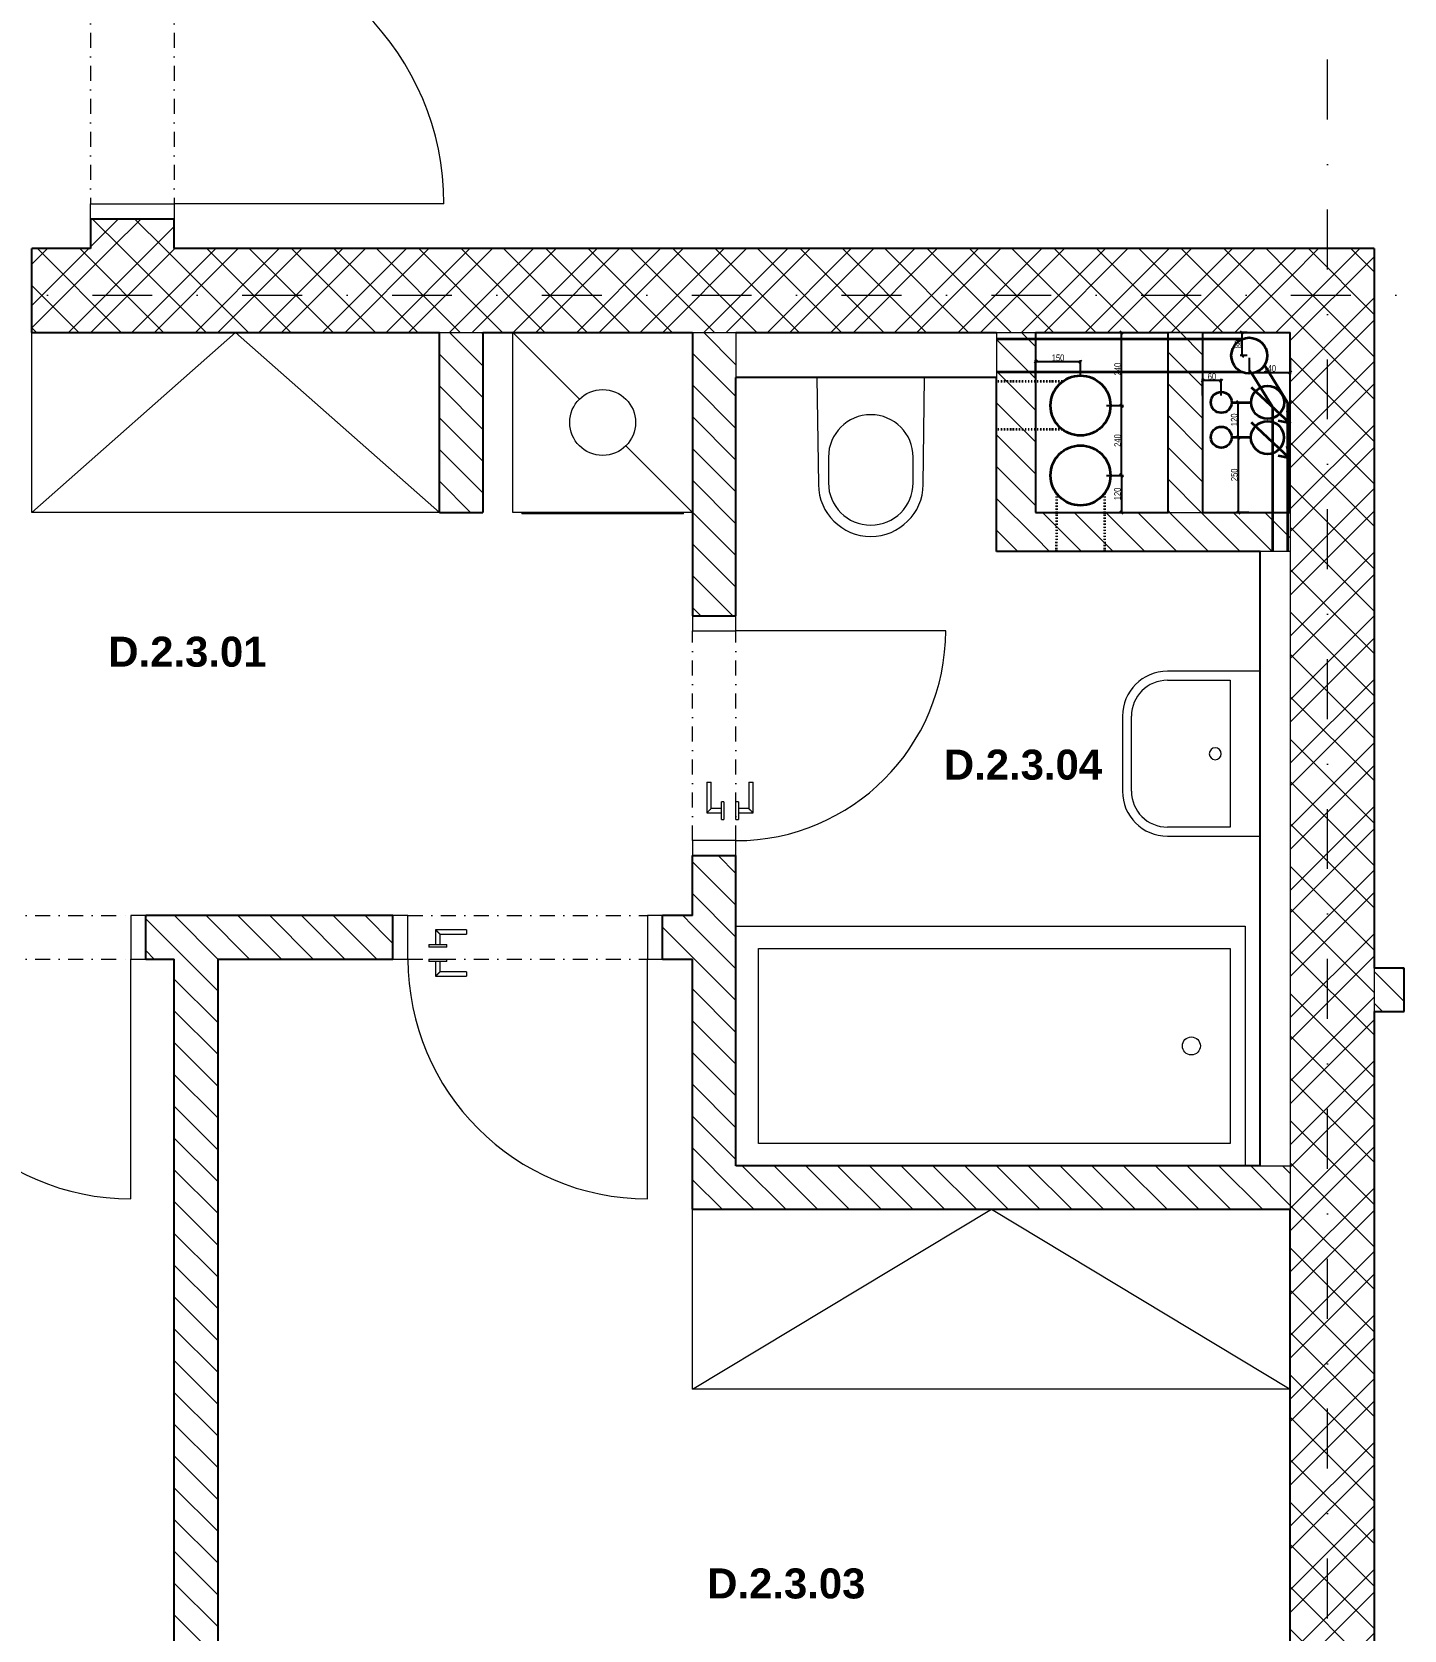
# Model space of a CAD drawing. Header units: millimetres. Extents: x -8379 to 45022, y 54514 to 72403.
# Drawn here: x 12023 to 16603, y 59576 to 64908 of the extents above; entities that cross this region are included whole.
import ezdxf

# ---------------------------------------------------------------- set-up
doc = ezdxf.new("R2010")
doc.units = ezdxf.units.MM
for name, pattern in [('HA_DashDot_10mm-S3mm', [500, 200, -150, 0, -150]), ('UDL_2NP_D$0$HA_DashDot_10mm-S3mm', [500, 200, -150, 0, -150]), ('UDL_2NP_D$0$HA_DashDot_2_2mm-S0_6mm', [110, 50, -30, 0, -30])]:
    doc.linetypes.add(name, pattern=pattern)
for name, color, linetype, lineweight in [('_kanalizace', 34, 'Continuous', 35), ('_vodovod', 5, 'Continuous', 35), ('_VZT', 3, 'Continuous', 35), ('ABMV_det-koty 10', 140, 'Continuous', 5), ('UDL_2NP_D$0$A-AREA-____-IDEN', 252, 'Continuous', 9), ('UDL_2NP_D$0$A-DOOR-____-MCUT', 252, 'UDL_2NP_D$0$HA_DashDot_2_2mm-S0_6mm', 9), ('UDL_2NP_D$0$A-DOOR-____-OTLN', 252, 'Continuous', 9), ('UDL_2NP_D$0$A-DOOR-FRAM-MCUT', 252, 'Continuous', 9), ('UDL_2NP_D$0$A-GENM-____-OTLN', 252, 'Continuous', 9), ('UDL_2NP_D$0$A-WALL-____-MCUT', 252, 'Continuous', 9), ('UDL_2NP_D$0$A-WALL-____-PATT', 252, 'Continuous', 25), ('UDL_2NP_D$0$E-ELEC-FIXT-OTLN', 252, 'Continuous', 9), ('UDL_2NP_D$0$I-FURN-____-OTLN', 252, 'Continuous', 9), ('UDL_2NP_D$0$I-WALL-____-MCUT', 252, 'Continuous', 25), ('UDL_2NP_D$0$P-SANR-FIXT-OTLN', 252, 'Continuous', 9), ('UDL_2NP_D$0$S-GRID-____-OTLN', 252, 'Continuous', 5)]:
    doc.layers.add(name, color=color, linetype=linetype, lineweight=lineweight)
doc.styles.add('ar-na-light10', font='ARIALN.TTF', dxfattribs={"height": 22})
doc.styles.add('UDL_2NP_D$0$Arial_B', font='arialbd.ttf', dxfattribs={"height": 100})
doc.dimstyles.new('Copy of _MP_10', dxfattribs={"dimscale": 50, "dimtxt": 22, "dimasz": 0.2, "dimexe": 0.12, "dimexo": 0.15, "dimgap": 0.04165, "dimtad": 1, "dimdec": 0, "dimrnd": 0.5, "dimzin": 3, "dimdsep": 46, "dimtxsty": 'ar-na-light10', "dimblk": 'OBLIQUE', "dimcen": 0.12, "dimadec": 0, "dimazin": 2, "dimtfac": 0.75, "dimtdec": 0, "dimtix": 1, "dimtmove": 2, "dimatfit": 2, "dimldrblk": 'OBLIQUE', "dimfxl": 1, "dimfxlon": 1, "dimtolj": 1, "dimtzin": 0, "dimarcsym": 0})
pattern_1 = [(45, (0, 0), (-106.06602, 106.06602), []), (45, (75, 0), (-106.06602, 106.06602), []), (315, (0, 0), (70.71068, 70.71068), [])]
pattern_2 = [(135, (0, 0), (-53.03301, -53.03301), [])]

# ---------------------------------------------------------------- blocks, each defined once
blk = doc.blocks.new('UDL_2NP_D$0$HA_DR_Double_Swing_Solid - In_1200x2100_800-1517207-UDL_2NP-D')
at = {"layer": 'UDL_2NP_D$0$A-DOOR-____-MCUT'}
for p, q in [((-600, 72.5), (600, 72.5)), ((-600, -72.5), (600, -72.5))]:
    blk.add_line(p, q, dxfattribs=at)
at = {"layer": 'UDL_2NP_D$0$A-DOOR-____-OTLN'}
for p, q in [((-107.5, 25), (-107.5, -24.5)), ((-5, 25), (-107.5, 25)), ((-92.5, -24.5), (-92.5, 10)), ((-92.5, 10), (-5, 10)), ((-5, 25), (-5, 10)), ((-130, -24.5), (-70, -24.5)), ((-130, -24.5), (-130, -32.5)), ((-70, -32.5), (-130, -32.5)), ((-70, -32.5), (-70, -24.5)), ((-130, -72.5), (-70, -72.5)), ((-130, -72.5), (-130, -80.5)), ((-70, -80.5), (-130, -80.5)), ((-107.5, -80.5), (-107.5, -130)), ((-92.5, -115), (-92.5, -80.5)), ((-70, -80.5), (-70, -72.5)), ((-107.5, -130), (-5, -130)), ((-5, -115), (-92.5, -115)), ((-5, -115), (-5, -130))]:
    blk.add_line(p, q, dxfattribs=at)
at = {"layer": 'UDL_2NP_D$0$A-DOOR-____-OTLN', "lineweight": 5}
for p, q in [((-253.6, -272.5), (-600, -72.5)), ((600, -872.5), (600, -72.5))]:
    blk.add_line(p, q, dxfattribs=at)
for centre, radius, start, end in [((-600, -72.5), 400, 330, 0), ((600, -72.5), 800, 180, 270)]:
    blk.add_arc(centre, radius, start, end, dxfattribs=at)
at = {"layer": 'UDL_2NP_D$0$A-DOOR-____-OTLN'}
for points in [[(-92.5, 10), (-92.5, 10), (-92.6, 10.1), (-93.1, 10.6), (-93.5, 11), (-93.9, 11.4), (-94.4, 11.9), (-94.8, 12.3), (-95.4, 12.9), (-96.1, 13.6), (-96.7, 14.2), (-97.1, 14.6), (-97.6, 15.1), (-98.1, 15.6), (-98.5, 16), (-99, 16.5), (-99.5, 17), (-100, 17.5), (-100.5, 18), (-101, 18.5), (-101.5, 19), (-101.9, 19.4), (-102.4, 19.9), (-102.9, 20.4), (-103.3, 20.8), (-103.8, 21.3), (-104.2, 21.7), (-104.7, 22.2), (-105.2, 22.7), (-105.6, 23.1), (-106.1, 23.6), (-106.5, 24), (-106.9, 24.4), (-107.4, 24.9), (-107.5, 25), (-107.5, 25)], [(-107.5, -130), (-107.5, -130), (-107.4, -129.9), (-106.9, -129.4), (-106.5, -129), (-106.1, -128.6), (-105.6, -128.1), (-105.2, -127.7), (-104.6, -127.1), (-103.9, -126.4), (-103.3, -125.8), (-102.9, -125.4), (-102.4, -124.9), (-101.9, -124.4), (-101.5, -124), (-101, -123.5), (-100.5, -123), (-100, -122.5), (-99.5, -122), (-99, -121.5), (-98.5, -121), (-98.1, -120.6), (-97.6, -120.1), (-97.1, -119.6), (-96.7, -119.2), (-96.2, -118.7), (-95.8, -118.3), (-95.3, -117.8), (-94.8, -117.3), (-94.4, -116.9), (-93.9, -116.4), (-93.5, -116), (-93.1, -115.6), (-92.6, -115.1), (-92.5, -115), (-92.5, -115)]]:
    blk.add_open_spline(points, degree=3, knots=[0, 0, 0, 0, 0.083333, 0.125, 0.166667, 0.208333, 0.229167, 0.25, 0.291667, 0.333333, 0.354167, 0.375, 0.395833, 0.416667, 0.4375, 0.458333, 0.479167, 0.5, 0.520833, 0.541667, 0.5625, 0.583333, 0.604167, 0.625, 0.645833, 0.666667, 0.6875, 0.708333, 0.75, 0.770833, 0.791667, 0.833333, 0.875, 0.916667, 1, 1, 1, 1], dxfattribs=at)
at = {"layer": 'UDL_2NP_D$0$A-DOOR-FRAM-MCUT'}
for p, q in [((-600, 72.5), (-650, 72.5)), ((-650, 72.5), (-650, -72.5)), ((-600, -72.5), (-600, 72.5)), ((650, 72.5), (600, 72.5)), ((600, 72.5), (600, -72.5)), ((650, -72.5), (650, 72.5)), ((-650, -72.5), (-600, -72.5)), ((600, -72.5), (650, -72.5))]:
    blk.add_line(p, q, dxfattribs=at)
blk = doc.blocks.new('UDL_2NP_D$0$HA_DR_Single_Swing_Solid - In_800x2100-1516474-UDL_2NP-D')
at = {"layer": 'UDL_2NP_D$0$A-DOOR-____-MCUT'}
for p, q in [((-400, 72.5), (400, 72.5)), ((-400, -72.5), (400, -72.5))]:
    blk.add_line(p, q, dxfattribs=at)
at = {"layer": 'UDL_2NP_D$0$A-DOOR-____-OTLN'}
for p, q in [((-307.5, 25), (-307.5, -24.5)), ((-205, 25), (-307.5, 25)), ((-292.5, -24.5), (-292.5, 10)), ((-292.5, 10), (-205, 10)), ((-205, 25), (-205, 10)), ((-330, -24.5), (-270, -24.5)), ((-330, -24.5), (-330, -32.5)), ((-270, -32.5), (-330, -32.5)), ((-270, -32.5), (-270, -24.5)), ((-330, -72.5), (-270, -72.5)), ((-330, -72.5), (-330, -80.5)), ((-270, -80.5), (-330, -80.5)), ((-307.5, -80.5), (-307.5, -130)), ((-292.5, -115), (-292.5, -80.5)), ((-270, -80.5), (-270, -72.5)), ((-307.5, -130), (-205, -130)), ((-205, -115), (-292.5, -115)), ((-205, -115), (-205, -130))]:
    blk.add_line(p, q, dxfattribs=at)
at = {"layer": 'UDL_2NP_D$0$A-DOOR-____-OTLN', "lineweight": 5}
blk.add_line((400, -872.5), (400, -72.5), dxfattribs=at)
blk.add_arc((400, -72.5), 800, 180, 270, dxfattribs=at)
at = {"layer": 'UDL_2NP_D$0$A-DOOR-____-OTLN'}
for points in [[(-292.5, 10), (-292.5, 10), (-292.6, 10.1), (-293.1, 10.6), (-293.5, 11), (-293.9, 11.4), (-294.4, 11.9), (-294.8, 12.3), (-295.4, 12.9), (-296.1, 13.6), (-296.7, 14.2), (-297.1, 14.6), (-297.6, 15.1), (-298.1, 15.6), (-298.5, 16), (-299, 16.5), (-299.5, 17), (-300, 17.5), (-300.5, 18), (-301, 18.5), (-301.5, 19), (-301.9, 19.4), (-302.4, 19.9), (-302.9, 20.4), (-303.3, 20.8), (-303.8, 21.3), (-304.2, 21.7), (-304.7, 22.2), (-305.2, 22.7), (-305.6, 23.1), (-306.1, 23.6), (-306.5, 24), (-306.9, 24.4), (-307.4, 24.9), (-307.5, 25), (-307.5, 25)], [(-307.5, -130), (-307.5, -130), (-307.4, -129.9), (-306.9, -129.4), (-306.5, -129), (-306.1, -128.6), (-305.6, -128.1), (-305.2, -127.7), (-304.6, -127.1), (-303.9, -126.4), (-303.3, -125.8), (-302.9, -125.4), (-302.4, -124.9), (-301.9, -124.4), (-301.5, -124), (-301, -123.5), (-300.5, -123), (-300, -122.5), (-299.5, -122), (-299, -121.5), (-298.5, -121), (-298.1, -120.6), (-297.6, -120.1), (-297.1, -119.6), (-296.7, -119.2), (-296.2, -118.7), (-295.8, -118.3), (-295.3, -117.8), (-294.8, -117.3), (-294.4, -116.9), (-293.9, -116.4), (-293.5, -116), (-293.1, -115.6), (-292.6, -115.1), (-292.5, -115), (-292.5, -115)]]:
    blk.add_open_spline(points, degree=3, knots=[0, 0, 0, 0, 0.083333, 0.125, 0.166667, 0.208333, 0.229167, 0.25, 0.291667, 0.333333, 0.354167, 0.375, 0.395833, 0.416667, 0.4375, 0.458333, 0.479167, 0.5, 0.520833, 0.541667, 0.5625, 0.583333, 0.604167, 0.625, 0.645833, 0.666667, 0.6875, 0.708333, 0.75, 0.770833, 0.791667, 0.833333, 0.875, 0.916667, 1, 1, 1, 1], dxfattribs=at)
at = {"layer": 'UDL_2NP_D$0$A-DOOR-FRAM-MCUT'}
for p, q in [((-400, 72.5), (-450, 72.5)), ((-450, 72.5), (-450, -72.5)), ((-400, -72.5), (-400, 72.5)), ((450, 72.5), (400, 72.5)), ((400, 72.5), (400, -72.5)), ((450, -72.5), (450, 72.5)), ((-450, -72.5), (-400, -72.5)), ((400, -72.5), (450, -72.5))]:
    blk.add_line(p, q, dxfattribs=at)
blk = doc.blocks.new('UDL_2NP_D$0$HA_DR_Single_Swing_Solid - In_700x2100-1516377-UDL_2NP-D')
at = {"layer": 'UDL_2NP_D$0$A-DOOR-____-MCUT'}
for p, q in [((-350, 72.5), (350, 72.5)), ((-350, -72.5), (350, -72.5))]:
    blk.add_line(p, q, dxfattribs=at)
at = {"layer": 'UDL_2NP_D$0$A-DOOR-____-OTLN'}
for p, q in [((-257.5, 25), (-257.5, -24.5)), ((-155, 25), (-257.5, 25)), ((-242.5, -24.5), (-242.5, 10)), ((-242.5, 10), (-155, 10)), ((-155, 25), (-155, 10)), ((-280, -24.5), (-220, -24.5)), ((-280, -24.5), (-280, -32.5)), ((-220, -32.5), (-280, -32.5)), ((-220, -32.5), (-220, -24.5)), ((-280, -72.5), (-220, -72.5)), ((-280, -72.5), (-280, -80.5)), ((-220, -80.5), (-280, -80.5)), ((-257.5, -80.5), (-257.5, -130)), ((-242.5, -115), (-242.5, -80.5)), ((-220, -80.5), (-220, -72.5)), ((-257.5, -130), (-155, -130)), ((-155, -115), (-242.5, -115)), ((-155, -115), (-155, -130))]:
    blk.add_line(p, q, dxfattribs=at)
at = {"layer": 'UDL_2NP_D$0$A-DOOR-____-OTLN', "lineweight": 5}
blk.add_line((350, -772.5), (350, -72.5), dxfattribs=at)
blk.add_arc((350, -72.5), 700, 180, 270, dxfattribs=at)
at = {"layer": 'UDL_2NP_D$0$A-DOOR-____-OTLN'}
for points in [[(-242.5, 10), (-242.5, 10), (-242.6, 10.1), (-243.1, 10.6), (-243.5, 11), (-243.9, 11.4), (-244.4, 11.9), (-244.8, 12.3), (-245.4, 12.9), (-246.1, 13.6), (-246.7, 14.2), (-247.1, 14.6), (-247.6, 15.1), (-248.1, 15.6), (-248.5, 16), (-249, 16.5), (-249.5, 17), (-250, 17.5), (-250.5, 18), (-251, 18.5), (-251.5, 19), (-251.9, 19.4), (-252.4, 19.9), (-252.9, 20.4), (-253.3, 20.8), (-253.8, 21.3), (-254.2, 21.7), (-254.7, 22.2), (-255.2, 22.7), (-255.6, 23.1), (-256.1, 23.6), (-256.5, 24), (-256.9, 24.4), (-257.4, 24.9), (-257.5, 25), (-257.5, 25)], [(-257.5, -130), (-257.5, -130), (-257.4, -129.9), (-256.9, -129.4), (-256.5, -129), (-256.1, -128.6), (-255.6, -128.1), (-255.2, -127.7), (-254.6, -127.1), (-253.9, -126.4), (-253.3, -125.8), (-252.9, -125.4), (-252.4, -124.9), (-251.9, -124.4), (-251.5, -124), (-251, -123.5), (-250.5, -123), (-250, -122.5), (-249.5, -122), (-249, -121.5), (-248.5, -121), (-248.1, -120.6), (-247.6, -120.1), (-247.1, -119.6), (-246.7, -119.2), (-246.2, -118.7), (-245.8, -118.3), (-245.3, -117.8), (-244.8, -117.3), (-244.4, -116.9), (-243.9, -116.4), (-243.5, -116), (-243.1, -115.6), (-242.6, -115.1), (-242.5, -115), (-242.5, -115)]]:
    blk.add_open_spline(points, degree=3, knots=[0, 0, 0, 0, 0.083333, 0.125, 0.166667, 0.208333, 0.229167, 0.25, 0.291667, 0.333333, 0.354167, 0.375, 0.395833, 0.416667, 0.4375, 0.458333, 0.479167, 0.5, 0.520833, 0.541667, 0.5625, 0.583333, 0.604167, 0.625, 0.645833, 0.666667, 0.6875, 0.708333, 0.75, 0.770833, 0.791667, 0.833333, 0.875, 0.916667, 1, 1, 1, 1], dxfattribs=at)
at = {"layer": 'UDL_2NP_D$0$A-DOOR-FRAM-MCUT'}
for p, q in [((-350, 72.5), (-400, 72.5)), ((-400, 72.5), (-400, -72.5)), ((-350, -72.5), (-350, 72.5)), ((400, 72.5), (350, 72.5)), ((350, 72.5), (350, -72.5)), ((400, -72.5), (400, 72.5)), ((-400, -72.5), (-350, -72.5)), ((350, -72.5), (400, -72.5))]:
    blk.add_line(p, q, dxfattribs=at)
blk = doc.blocks.new('UDL_2NP_D$0$HA_DR_Single_Swing_Solid - In_900x2100-1513856-UDL_2NP-D')
at = {"layer": 'UDL_2NP_D$0$A-DOOR-____-MCUT'}
for p, q in [((-450, 140), (450, 140)), ((-450, -140), (450, -140))]:
    blk.add_line(p, q, dxfattribs=at)
at = {"layer": 'UDL_2NP_D$0$A-DOOR-____-OTLN', "lineweight": 5}
blk.add_line((450, 1040), (450, 140), dxfattribs=at)
at = {"layer": 'UDL_2NP_D$0$A-DOOR-____-OTLN'}
for p, q in [((-357.5, 197.5), (-357.5, 148)), ((-255, 197.5), (-357.5, 197.5)), ((-342.5, 148), (-342.5, 182.5)), ((-342.5, 182.5), (-255, 182.5)), ((-255, 197.5), (-255, 182.5)), ((-380, 148), (-320, 148)), ((-380, 148), (-380, 140)), ((-320, 140), (-380, 140)), ((-320, 140), (-320, 148)), ((-380, 100), (-320, 100)), ((-380, 100), (-380, 92)), ((-320, 92), (-380, 92)), ((-357.5, 92), (-357.5, 42.5)), ((-342.5, 57.5), (-342.5, 92)), ((-255, 57.5), (-342.5, 57.5)), ((-320, 92), (-320, 100)), ((-255, 57.5), (-255, 42.5)), ((-357.5, 42.5), (-255, 42.5))]:
    blk.add_line(p, q, dxfattribs=at)
at = {"layer": 'UDL_2NP_D$0$A-DOOR-____-OTLN', "lineweight": 5}
blk.add_arc((450, 140), 900, 90, 180, dxfattribs=at)
at = {"layer": 'UDL_2NP_D$0$A-DOOR-____-OTLN'}
for points in [[(-342.5, 182.5), (-342.5, 182.5), (-342.6, 182.6), (-343.1, 183.1), (-343.5, 183.5), (-343.9, 183.9), (-344.4, 184.4), (-344.8, 184.8), (-345.4, 185.4), (-346.1, 186.1), (-346.7, 186.7), (-347.1, 187.1), (-347.6, 187.6), (-348.1, 188.1), (-348.5, 188.5), (-349, 189), (-349.5, 189.5), (-350, 190), (-350.5, 190.5), (-351, 191), (-351.5, 191.5), (-351.9, 191.9), (-352.4, 192.4), (-352.9, 192.9), (-353.3, 193.3), (-353.8, 193.8), (-354.2, 194.2), (-354.7, 194.7), (-355.2, 195.2), (-355.6, 195.6), (-356.1, 196.1), (-356.5, 196.5), (-356.9, 196.9), (-357.4, 197.4), (-357.5, 197.5), (-357.5, 197.5)], [(-357.5, 42.5), (-357.5, 42.5), (-357.4, 42.6), (-356.9, 43.1), (-356.5, 43.5), (-356.1, 43.9), (-355.6, 44.4), (-355.2, 44.8), (-354.6, 45.4), (-353.9, 46.1), (-353.3, 46.7), (-352.9, 47.1), (-352.4, 47.6), (-351.9, 48.1), (-351.5, 48.5), (-351, 49), (-350.5, 49.5), (-350, 50), (-349.5, 50.5), (-349, 51), (-348.5, 51.5), (-348.1, 51.9), (-347.6, 52.4), (-347.1, 52.9), (-346.7, 53.3), (-346.2, 53.8), (-345.8, 54.2), (-345.3, 54.7), (-344.8, 55.2), (-344.4, 55.6), (-343.9, 56.1), (-343.5, 56.5), (-343.1, 56.9), (-342.6, 57.4), (-342.5, 57.5), (-342.5, 57.5)]]:
    blk.add_open_spline(points, degree=3, knots=[0, 0, 0, 0, 0.083333, 0.125, 0.166667, 0.208333, 0.229167, 0.25, 0.291667, 0.333333, 0.354167, 0.375, 0.395833, 0.416667, 0.4375, 0.458333, 0.479167, 0.5, 0.520833, 0.541667, 0.5625, 0.583333, 0.604167, 0.625, 0.645833, 0.666667, 0.6875, 0.708333, 0.75, 0.770833, 0.791667, 0.833333, 0.875, 0.916667, 1, 1, 1, 1], dxfattribs=at)
at = {"layer": 'UDL_2NP_D$0$A-DOOR-FRAM-MCUT'}
for p, q in [((-500, -140), (-500, 140)), ((-500, 140), (-450, 140)), ((-450, 140), (-450, -140)), ((450, 140), (500, 140)), ((450, -140), (450, 140)), ((500, 140), (500, -140)), ((-450, -140), (-500, -140)), ((500, -140), (450, -140))]:
    blk.add_line(p, q, dxfattribs=at)
blk = doc.blocks.new('UDL_2NP_D$0$HA_GM_Shaft_Rectangle - Default-1550439-UDL_2NP-D')
at = {"layer": 'UDL_2NP_D$0$A-GENM-____-OTLN'}
for p, q in [((0, 600), (0, 0)), ((850, 600), (0, 600)), ((850, 0), (850, 600)), ((0, 0), (850, 0))]:
    blk.add_line(p, q, dxfattribs=at)
blk = doc.blocks.new('UDL_2NP_D$0$ABMV_Bathtub_Generic - 800x1700-V5-UDL_2NP-D')
at = {"layer": 'UDL_2NP_D$0$P-SANR-FIXT-OTLN'}
for p, q in [((800, 1700), (800, 0)), ((800, 1700), (800, 0)), ((75, 50), (75, 1625)), ((75, 1625), (725, 1625)), ((75, 1625), (725, 1625)), ((75, 50), (75, 1625)), ((725, 1625), (725, 50)), ((725, 1625), (725, 50)), ((800, 0), (0, 0)), ((800, 0), (0, 0)), ((725, 50), (75, 50)), ((725, 50), (75, 50))]:
    blk.add_line(p, q, dxfattribs=at)
blk.add_circle((400, 180), 30, dxfattribs=at)
blk = doc.blocks.new('UDL_2NP_D$0$ABMV_Toilet_WallHung - Default-1458606-UDL_2NP-D')
at = {"layer": 'UDL_2NP_D$0$A-GENM-____-OTLN'}
for p, q in [((-50, 432.3), (-54.6, 75)), ((304.6, 75), (300, 432.3)), ((-16.3, 426.2), (-16.3, 340.3)), ((266.3, 340.3), (266.3, 426.2))]:
    blk.add_line(p, q, dxfattribs=at)
for centre, radius, start, end in [((125, 430.1), 175, 0.7323, 179.2677), ((125, 426.2), 141.3, 0, 180), ((125, 340.3), 141.3, 180, 360)]:
    blk.add_arc(centre, radius, start, end, dxfattribs=at)
blk = doc.blocks.new('UDL_2NP_D$0$ABMV_WashBasin_Generic - 550x460-1459494-UDL_2NP-D')
at = {"layer": 'UDL_2NP_D$0$P-SANR-FIXT-OTLN'}
for p, q in [((250, 510), (0, 510)), ((0, 480), (250, 480)), ((-150, 360), (-150, 50)), ((-120, 150), (-120, 360)), ((370, 360), (370, 150)), ((400, 50), (400, 360)), ((370, 150), (-120, 150))]:
    blk.add_line(p, q, dxfattribs=at)
for centre, radius, start, end in [((0, 360), 150, 90, 180), ((0, 360), 120, 90, 180), ((250, 360), 150, 360, 90), ((250, 360), 120, 360, 90), ((125, 200), 20, 90, 270), ((125, 200), 20, 270, 90)]:
    blk.add_arc(centre, radius, start, end, dxfattribs=at)
blk = doc.blocks.new('UDL_2NP_D$0$R_bathroom_washing_machine - 600x600x900-1420533-UDL_2NP-D')
at = {"layer": 'UDL_2NP_D$0$E-ELEC-FIXT-OTLN'}
for p, q in [((77.5, 3.4), (677.5, 3.4)), ((77.5, 3.4), (299.7, -218.9)), ((107.5, 8.4), (647.5, 8.4)), ((107.5, 8.4), (107.5, 3.4)), ((647.5, 3.4), (647.5, 8.4)), ((677.5, 3.4), (677.5, -596.6)), ((455.3, -374.4), (677.5, -596.6))]:
    blk.add_line(p, q, dxfattribs=at)
blk.add_circle((377.5, -296.6), 110, dxfattribs=at)
blk = doc.blocks.new('UDL_2NP_D$0$NAB_Šatní_skříň_ADNS - 600x2000xšířka-1610071-UDL_2NP-D')
at = {"layer": 'UDL_2NP_D$0$I-FURN-____-OTLN'}
for p, q in [((0, -600), (680, 0)), ((0, -600), (0, 0)), ((680, 0), (1360, -600)), ((1360, -600), (0, -600))]:
    blk.add_line(p, q, dxfattribs=at)
blk = doc.blocks.new('UDL_2NP_D$0$NAB_Šatní_skříň_ADNS - 600x2000xšířka-1519945-UDL_2NP-D')
at = {"layer": 'UDL_2NP_D$0$I-FURN-____-OTLN'}
for p, q in [((0, -600), (997.5, 0)), ((0, -600), (0, 0)), ((997.5, 0), (1995, -600)), ((1995, -600), (0, -600))]:
    blk.add_line(p, q, dxfattribs=at)
blk = doc.blocks.new('UDL_2NP_D')
at = {"layer": 'UDL_2NP_D$0$A-WALL-____-PATT', "lineweight": 5}
h = blk.add_hatch(dxfattribs=at)
h.set_pattern_fill('FP_1', color=256, style=0, pattern_type=2)
h.set_pattern_definition(pattern_1)
h.paths.add_polyline_path([(12498.2, 64184.9), (12498.2, 64284.9), (12218.2, 64284.9), (12218.2, 64184.9)])
h.paths.add_polyline_path([(12498.2, 65284.9), (12498.2, 68729.9), (12218.2, 68729.9), (12218.2, 65284.9)])
h = blk.add_hatch(dxfattribs=at)
h.set_pattern_fill('FP_1', color=256, style=0, pattern_type=2)
h.set_pattern_definition(pattern_1)
h.paths.add_polyline_path([(9073.2, 63904.9), (11023.2, 63904.9), (11023.2, 64184.9), (5473.2, 64184.9), (5473.2, 63904.9), (8943.2, 63904.9)])
h.paths.add_polyline_path([(3113.2, 63904.9), (4473.2, 63904.9), (4473.2, 64184.9), (273.2, 64184.9), (273.2, 63904.9), (2968.2, 63904.9)])
h.paths.add_polyline_path([(12023.2, 63904.9), (16223.2, 63904.9), (16223.2, 64184.9), (12023.2, 64184.9)])
h = blk.add_hatch(dxfattribs=at)
h.set_pattern_fill('FP_1', color=256, style=0, pattern_type=2)
h.set_pattern_definition(pattern_1)
h.paths.add_polyline_path([(16223.2, 57267.5), (16503.2, 57267.5), (16503.2, 64184.9), (16223.2, 64184.9), (16223.2, 57279.9)])
h = blk.add_hatch(dxfattribs=at)
h.set_pattern_fill('FP_3', color=256, style=0, pattern_type=2)
h.set_pattern_definition(pattern_2)
h.paths.add_polyline_path([(13528.2, 63304.9), (13528.2, 63904.9), (13383.2, 63904.9), (13383.2, 63304.9)])
h = blk.add_hatch(dxfattribs=at)
h.set_pattern_fill('FP_3', color=256, style=0, pattern_type=2)
h.set_pattern_definition(pattern_2)
h.paths.add_polyline_path([(14365.7, 60979.9), (14373.2, 60979.9), (14373.2, 62159.9), (14228.2, 62159.9), (14228.2, 60979.9)])
h.paths.add_polyline_path([(14365.7, 62959.9), (14373.2, 62959.9), (14373.2, 63904.9), (14228.2, 63904.9), (14228.2, 62959.9)])
h = blk.add_hatch(dxfattribs=at)
h.set_pattern_fill('FP_3', color=256, style=0, pattern_type=2)
h.set_pattern_definition(pattern_2)
h.paths.add_polyline_path([(15243.2, 63174.9), (15373.2, 63174.9), (15373.2, 63904.9), (15243.2, 63904.9), (15243.2, 63458.5)])
h = blk.add_hatch(dxfattribs=at)
h.set_pattern_fill('FP_3', color=256, style=0, pattern_type=2)
h.set_pattern_definition(pattern_2)
h.paths.add_polyline_path([(15815.7, 63304.9), (15930.7, 63304.9), (15930.7, 63904.9), (15815.7, 63904.9), (15815.7, 63458.5)])
h = blk.add_hatch(dxfattribs=at)
h.set_pattern_fill('FP_3', color=256, style=0, pattern_type=2)
h.set_pattern_definition(pattern_2)
h.paths.add_polyline_path([(16223.2, 63174.9), (16223.2, 63304.9), (15373.2, 63304.9), (15373.2, 63174.9), (16123.2, 63174.9)])
h = blk.add_hatch(dxfattribs=at)
h.set_pattern_fill('FP_3', color=256, style=0, pattern_type=2)
h.set_pattern_definition(pattern_2)
h.paths.add_polyline_path([(14128.2, 61814.9), (14228.2, 61814.9), (14228.2, 61959.9), (14128.2, 61959.9)])
h.paths.add_polyline_path([(12643.2, 61814.9), (13228.2, 61814.9), (13228.2, 61959.9), (12403.2, 61959.9), (12403.2, 61814.9), (12498.2, 61814.9)])
h.paths.add_polyline_path([(10923.2, 61814.9), (11103.2, 61814.9), (11103.2, 61959.9), (10923.2, 61959.9)])
h = blk.add_hatch(dxfattribs=at)
h.set_pattern_fill('FP_3', color=256, style=0, pattern_type=2)
h.set_pattern_definition(pattern_2)
h.paths.add_polyline_path([(12498.2, 57855.9), (12643.2, 57855.9), (12643.2, 61814.9), (12498.2, 61814.9), (12498.2, 58091.8)])
h = blk.add_hatch(dxfattribs=at)
h.set_pattern_fill('FP_3', color=256, style=0, pattern_type=2)
h.set_pattern_definition(pattern_2)
h.paths.add_polyline_path([(18087.7, 61639.9), (19578.2, 61639.9), (19578.2, 61784.9), (17903.2, 61784.9), (17903.2, 61639.9)])
h.paths.add_polyline_path([(16503.2, 61639.9), (16603.2, 61639.9), (16603.2, 61784.9), (16503.2, 61784.9)])
h = blk.add_hatch(dxfattribs=at)
h.set_pattern_fill('FP_3', color=256, style=0, pattern_type=2)
h.set_pattern_definition(pattern_2)
h.paths.add_polyline_path([(16223.2, 60979.9), (16223.2, 61124.9), (14373.2, 61124.9), (14373.2, 60979.9), (15606.4, 60979.9)])
at = {"layer": 'UDL_2NP_D$0$A-WALL-____-MCUT'}
for p, q in [((13383.2, 63904.9), (13528.2, 63904.9)), ((14228.2, 63904.9), (14373.2, 63904.9)), ((14373.2, 63904.9), (14373.2, 63754.9)), ((15243.2, 63904.9), (15373.2, 63904.9)), ((15243.2, 63904.9), (15243.2, 63754.9)), ((15815.7, 63904.9), (15930.7, 63904.9)), ((16223.2, 63304.9), (16223.2, 60979.9)), ((16223.2, 63174.9), (16123.2, 63174.9)), ((16503.2, 61784.9), (16503.2, 61639.9)), ((16123.2, 61124.9), (16223.2, 61124.9))]:
    blk.add_line(p, q, dxfattribs=at)
at = {"layer": 'UDL_2NP_D$0$I-WALL-____-MCUT'}
for p, q in [((12218.2, 64284.9), (12218.2, 64184.9)), ((12218.2, 64284.9), (12498.2, 64284.9)), ((12498.2, 64184.9), (12498.2, 64284.9)), ((12023.2, 63904.9), (12023.2, 64184.9)), ((12218.2, 64184.9), (12023.2, 64184.9)), ((16503.2, 64184.9), (12498.2, 64184.9)), ((16503.2, 64184.9), (16503.2, 61784.9)), ((12023.2, 63904.9), (13383.2, 63904.9)), ((13383.2, 63304.9), (13383.2, 63904.9)), ((13528.2, 63904.9), (14228.2, 63904.9)), ((13528.2, 63904.9), (13528.2, 63304.9)), ((14228.2, 63904.9), (14228.2, 62959.9)), ((14373.2, 63904.9), (15243.2, 63904.9)), ((15373.2, 63904.9), (15815.7, 63904.9)), ((15373.2, 63904.9), (15373.2, 63304.9)), ((15815.7, 63304.9), (15815.7, 63904.9)), ((15930.7, 63904.9), (16223.2, 63904.9)), ((15930.7, 63904.9), (15930.7, 63304.9)), ((16223.2, 63304.9), (16223.2, 63904.9)), ((14373.2, 62959.9), (14373.2, 63754.9)), ((15243.2, 63754.9), (14373.2, 63754.9)), ((15243.2, 63174.9), (15243.2, 63754.9)), ((13383.2, 63304.9), (13528.2, 63304.9)), ((15373.2, 63304.9), (15815.7, 63304.9)), ((15930.7, 63304.9), (16223.2, 63304.9)), ((16123.2, 63174.9), (15243.2, 63174.9)), ((16123.2, 61124.9), (16123.2, 63174.9)), ((14228.2, 62959.9), (14373.2, 62959.9)), ((14228.2, 61959.9), (14228.2, 62159.9)), ((14228.2, 62159.9), (14373.2, 62159.9)), ((14373.2, 61124.9), (14373.2, 62159.9)), ((12403.2, 61814.9), (12403.2, 61959.9)), ((13228.2, 61959.9), (12403.2, 61959.9)), ((13228.2, 61814.9), (13228.2, 61959.9)), ((14128.2, 61814.9), (14128.2, 61959.9)), ((14228.2, 61959.9), (14128.2, 61959.9)), ((12403.2, 61814.9), (12498.2, 61814.9)), ((12498.2, 57855.9), (12498.2, 61814.9)), ((12643.2, 61814.9), (13228.2, 61814.9)), ((12643.2, 61814.9), (12643.2, 57855.9)), ((14128.2, 61814.9), (14228.2, 61814.9)), ((14228.2, 60979.9), (14228.2, 61814.9)), ((16603.2, 61784.9), (16503.2, 61784.9)), ((16603.2, 61639.9), (16603.2, 61784.9)), ((16503.2, 61639.9), (16503.2, 57279.9)), ((16503.2, 61639.9), (16603.2, 61639.9)), ((16123.2, 61124.9), (14373.2, 61124.9)), ((14228.2, 60979.9), (16223.2, 60979.9)), ((16223.2, 57279.9), (16223.2, 60979.9))]:
    blk.add_line(p, q, dxfattribs=at)
at = {"layer": 'UDL_2NP_D$0$S-GRID-____-OTLN', "linetype": 'UDL_2NP_D$0$HA_DashDot_10mm-S3mm', "lineweight": 9}
for p, q in [((16348.2, 56114.1), (16348.2, 70803)), ((-6778.8, 64029.9), (23103.6, 64029.9))]:
    blk.add_line(p, q, dxfattribs=at)
at = {"layer": 'UDL_2NP_D$0$A-DOOR-____-OTLN'}
for name, p, rotation in [('UDL_2NP_D$0$HA_DR_Single_Swing_Solid - In_900x2100-1513856-UDL_2NP-D', (12358.2, 64784.9), 270), ('UDL_2NP_D$0$HA_DR_Single_Swing_Solid - In_700x2100-1516377-UDL_2NP-D', (14300.7, 62559.9), 89.99999999999993)]:
    blk.add_blockref(name, p, dxfattribs=dict(at, rotation=rotation))
for name, p in [('UDL_2NP_D$0$HA_DR_Double_Swing_Solid - In_1200x2100_800-1517207-UDL_2NP-D', (11753.2, 61887.4)), ('UDL_2NP_D$0$HA_DR_Single_Swing_Solid - In_800x2100-1516474-UDL_2NP-D', (13678.2, 61887.4))]:
    blk.add_blockref(name, p, dxfattribs=at)
at = {"layer": 'UDL_2NP_D$0$A-GENM-____-OTLN', "lineweight": 5, "rotation": 180}
blk.add_blockref('UDL_2NP_D$0$HA_GM_Shaft_Rectangle - Default-1550439-UDL_2NP-D', (16223.2, 63904.9), dxfattribs=at)
at = {"layer": 'UDL_2NP_D$0$E-ELEC-FIXT-OTLN', "rotation": 180}
blk.add_blockref('UDL_2NP_D$0$R_bathroom_washing_machine - 600x600x900-1420533-UDL_2NP-D', (14305.7, 63308.3), dxfattribs=at)
at = {"layer": 'UDL_2NP_D$0$I-FURN-____-OTLN'}
for name, p in [('UDL_2NP_D$0$NAB_Šatní_skříň_ADNS - 600x2000xšířka-1610071-UDL_2NP-D', (12023.2, 63904.9)), ('UDL_2NP_D$0$NAB_Šatní_skříň_ADNS - 600x2000xšířka-1519945-UDL_2NP-D', (14228.2, 60979.9))]:
    blk.add_blockref(name, p, dxfattribs=at)
at = {"layer": 'UDL_2NP_D$0$P-SANR-FIXT-OTLN'}
for name, p, rotation in [('UDL_2NP_D$0$ABMV_Toilet_WallHung - Default-1458606-UDL_2NP-D', (14948.2, 63829.9), 180), ('UDL_2NP_D$0$ABMV_WashBasin_Generic - 550x460-1459494-UDL_2NP-D', (16173.2, 62374.9), 90.00000000000001), ('UDL_2NP_D$0$ABMV_Bathtub_Generic - 800x1700-V5-UDL_2NP-D', (16073.2, 61124.9), 90.00000000000017)]:
    blk.add_blockref(name, p, dxfattribs=dict(at, rotation=rotation))
at = {"layer": 'UDL_2NP_D$0$A-AREA-____-IDEN', "lineweight": 5, "char_height": 100, "width": 653.375, "attachment_point": 1, "style": 'UDL_2NP_D$0$Arial_B'}
for s, insert in [('D.2.3.01', (12278.2, 62890.3)), ('D.2.3.04', (15067.3, 62513.5)), ('D.2.3.03', (14277.2, 59781.8))]:
    blk.add_mtext(s, dxfattribs=dict(at, insert=insert))
blk = doc.blocks.new('_Oblique')
at = {"color": 0, "linetype": 'ByBlock', "lineweight": -2}
blk.add_line((-0.5, -0.5), (0.5, 0.5), dxfattribs=at)
blk = doc.blocks.new('*D246')
at = {"layer": 'ABMV_det-koty 10', "color": 0, "lineweight": -2, "transparency": 16777216}
for p, q in [((15610, 63428.4), (15666, 63428.4)), ((15660, 63428.4), (15660, 63304.9)), ((15610, 63304.9), (15666, 63304.9))]:
    blk.add_line(p, q, dxfattribs=at)
at = {"layer": 'ABMV_det-koty 10', "color": 0, "lineweight": -2, "transparency": 16777216, "xscale": 10, "yscale": 10, "zscale": 10}
for p, rotation in [((15660, 63428.4), 90), ((15660, 63304.9), 270)]:
    blk.add_blockref('_Oblique', p, dxfattribs=dict(at, rotation=rotation))
at = {"layer": 'ABMV_det-koty 10', "color": 0, "transparency": 16777216, "insert": (15646.7, 63366.6), "char_height": 22, "attachment_point": 5, "rotation": 90, "style": 'ar-na-light10'}
blk.add_mtext('\\A1;{\\fArial Narrow|b0|i0|c238|p34;120}', dxfattribs=at)
blk = doc.blocks.new('*D247')
at = {"layer": 'ABMV_det-koty 10', "color": 0, "lineweight": -2, "transparency": 16777216}
for p, q in [((15610.2, 63661.3), (15666.2, 63661.3)), ((15660.2, 63428.4), (15660.2, 63661.3)), ((15610.2, 63428.4), (15666.2, 63428.4))]:
    blk.add_line(p, q, dxfattribs=at)
at = {"layer": 'ABMV_det-koty 10', "color": 0, "lineweight": -2, "transparency": 16777216, "xscale": 10, "yscale": 10, "zscale": 10}
for p, rotation in [((15660.2, 63661.3), 90), ((15660.2, 63428.4), 270)]:
    blk.add_blockref('_Oblique', p, dxfattribs=dict(at, rotation=rotation))
at = {"layer": 'ABMV_det-koty 10', "color": 0, "transparency": 16777216, "insert": (15646.9, 63544.8), "char_height": 22, "attachment_point": 5, "rotation": 90, "style": 'ar-na-light10'}
blk.add_mtext('\\A1;{\\fArial Narrow|b0|i0|c238|p34;240}', dxfattribs=at)
blk = doc.blocks.new('*D248')
at = {"layer": 'ABMV_det-koty 10', "color": 0, "lineweight": -2, "transparency": 16777216}
for p, q in [((15610.4, 63904.9), (15666.4, 63904.9)), ((15660.4, 63661.3), (15660.4, 63904.9)), ((15610.4, 63661.3), (15666.4, 63661.3))]:
    blk.add_line(p, q, dxfattribs=at)
at = {"layer": 'ABMV_det-koty 10', "color": 0, "lineweight": -2, "transparency": 16777216, "xscale": 10, "yscale": 10, "zscale": 10}
for p, rotation in [((15660.4, 63904.9), 90), ((15660.4, 63661.3), 270)]:
    blk.add_blockref('_Oblique', p, dxfattribs=dict(at, rotation=rotation))
at = {"layer": 'ABMV_det-koty 10', "color": 0, "transparency": 16777216, "insert": (15647.1, 63783.1), "char_height": 22, "attachment_point": 5, "rotation": 90, "style": 'ar-na-light10'}
blk.add_mtext('\\A1;{\\fArial Narrow|b0|i0|c238|p34;240}', dxfattribs=at)
blk = doc.blocks.new('*D249')
at = {"layer": 'ABMV_det-koty 10', "color": 0, "lineweight": -2, "transparency": 16777216}
for p, q in [((15373.2, 63757.3), (15373.2, 63813.3)), ((15523.2, 63807.3), (15373.2, 63807.3)), ((15523.2, 63757.3), (15523.2, 63813.3))]:
    blk.add_line(p, q, dxfattribs=at)
at = {"layer": 'ABMV_det-koty 10', "color": 0, "lineweight": -2, "transparency": 16777216, "xscale": 10, "yscale": 10, "zscale": 10, "rotation": 180}
blk.add_blockref('_Oblique', (15373.2, 63807.3), dxfattribs=at)
at = {"layer": 'ABMV_det-koty 10', "color": 0, "lineweight": -2, "transparency": 16777216, "xscale": 10, "yscale": 10, "zscale": 10}
blk.add_blockref('_Oblique', (15523.2, 63807.3), dxfattribs=at)
at = {"layer": 'ABMV_det-koty 10', "color": 0, "transparency": 16777216, "insert": (15448.2, 63820.6), "char_height": 22, "attachment_point": 5, "style": 'ar-na-light10'}
blk.add_mtext('\\A1;150', dxfattribs=at)
blk = doc.blocks.new('*D250')
at = {"layer": 'ABMV_det-koty 10', "color": 0, "lineweight": -2, "transparency": 16777216}
for p, q in [((16084.9, 63555.7), (16043.9, 63555.7)), ((16049.9, 63555.7), (16049.9, 63304.9)), ((16084.9, 63304.9), (16043.9, 63304.9))]:
    blk.add_line(p, q, dxfattribs=at)
at = {"layer": 'ABMV_det-koty 10', "color": 0, "lineweight": -2, "transparency": 16777216, "xscale": 10, "yscale": 10, "zscale": 10}
for p, rotation in [((16049.9, 63555.7), 90), ((16049.9, 63304.9), 270)]:
    blk.add_blockref('_Oblique', p, dxfattribs=dict(at, rotation=rotation))
at = {"layer": 'ABMV_det-koty 10', "color": 0, "transparency": 16777216, "insert": (16036.6, 63430.3), "char_height": 22, "attachment_point": 5, "rotation": 90, "style": 'ar-na-light10'}
blk.add_mtext('\\A1;{\\fArial Narrow|b0|i0|c238|p34;250}', dxfattribs=at)
blk = doc.blocks.new('*D251')
at = {"layer": 'ABMV_det-koty 10', "color": 0, "lineweight": -2, "transparency": 16777216}
for p, q in [((16084.9, 63672), (16043.7, 63672)), ((16049.7, 63555.7), (16049.7, 63672)), ((16084.9, 63555.7), (16043.7, 63555.7))]:
    blk.add_line(p, q, dxfattribs=at)
at = {"layer": 'ABMV_det-koty 10', "color": 0, "lineweight": -2, "transparency": 16777216, "xscale": 10, "yscale": 10, "zscale": 10}
for p, rotation in [((16049.7, 63672), 90), ((16049.7, 63555.7), 270)]:
    blk.add_blockref('_Oblique', p, dxfattribs=dict(at, rotation=rotation))
at = {"layer": 'ABMV_det-koty 10', "color": 0, "transparency": 16777216, "insert": (16036.4, 63613.9), "char_height": 22, "attachment_point": 5, "rotation": 90, "style": 'ar-na-light10'}
blk.add_mtext('\\A1;{\\fArial Narrow|b0|i0|c238|p34;120}', dxfattribs=at)
blk = doc.blocks.new('*D252')
at = {"layer": 'ABMV_det-koty 10', "color": 0, "lineweight": -2, "transparency": 16777216}
for p, q in [((16079.1, 63904.9), (16056.7, 63904.9)), ((16062.7, 63828), (16062.7, 63904.9)), ((16079.1, 63828), (16056.7, 63828))]:
    blk.add_line(p, q, dxfattribs=at)
at = {"layer": 'ABMV_det-koty 10', "color": 0, "lineweight": -2, "transparency": 16777216, "xscale": 10, "yscale": 10, "zscale": 10}
for p, rotation in [((16062.7, 63904.9), 90), ((16062.7, 63828), 270)]:
    blk.add_blockref('_Oblique', p, dxfattribs=dict(at, rotation=rotation))
at = {"layer": 'ABMV_det-koty 10', "color": 0, "transparency": 16777216, "insert": (16049.3, 63866.4), "char_height": 22, "attachment_point": 5, "rotation": 90, "style": 'ar-na-light10'}
blk.add_mtext('\\A1;{\\fArial Narrow|b0|i0|c238|p34;80}', dxfattribs=at)
blk = doc.blocks.new('*D253')
at = {"layer": 'ABMV_det-koty 10', "color": 0, "lineweight": -2, "transparency": 16777216}
for p, q in [((16086.6, 63820.5), (16086.6, 63765.9)), ((16223.2, 63820.5), (16223.2, 63765.9)), ((16086.6, 63771.9), (16223.2, 63771.9))]:
    blk.add_line(p, q, dxfattribs=at)
at = {"layer": 'ABMV_det-koty 10', "color": 0, "lineweight": -2, "transparency": 16777216, "xscale": 10, "yscale": 10, "zscale": 10, "rotation": 180}
blk.add_blockref('_Oblique', (16086.6, 63771.9), dxfattribs=at)
at = {"layer": 'ABMV_det-koty 10', "color": 0, "lineweight": -2, "transparency": 16777216, "xscale": 10, "yscale": 10, "zscale": 10}
blk.add_blockref('_Oblique', (16223.2, 63771.9), dxfattribs=at)
at = {"layer": 'ABMV_det-koty 10', "color": 0, "transparency": 16777216, "insert": (16154.9, 63785.2), "char_height": 22, "attachment_point": 5, "style": 'ar-na-light10'}
blk.add_mtext('\\A1;{\\fArial Narrow|b0|i0|c238|p34;140}', dxfattribs=at)
blk = doc.blocks.new('*D254')
at = {"layer": 'ABMV_det-koty 10', "color": 0, "lineweight": -2, "transparency": 16777216}
for p, q in [((15930.7, 63695), (15930.7, 63751)), ((15993.2, 63745), (15930.7, 63745)), ((15993.2, 63695), (15993.2, 63751))]:
    blk.add_line(p, q, dxfattribs=at)
at = {"layer": 'ABMV_det-koty 10', "color": 0, "lineweight": -2, "transparency": 16777216, "xscale": 10, "yscale": 10, "zscale": 10, "rotation": 180}
blk.add_blockref('_Oblique', (15930.7, 63745), dxfattribs=at)
at = {"layer": 'ABMV_det-koty 10', "color": 0, "lineweight": -2, "transparency": 16777216, "xscale": 10, "yscale": 10, "zscale": 10}
blk.add_blockref('_Oblique', (15993.2, 63745), dxfattribs=at)
at = {"layer": 'ABMV_det-koty 10', "color": 0, "transparency": 16777216, "insert": (15962, 63758.3), "char_height": 22, "attachment_point": 5, "style": 'ar-na-light10'}
blk.add_mtext('\\A1;{\\fArial Narrow|b0|i0|c238|p34;60}', dxfattribs=at)

msp = doc.modelspace()

# ---------------------------------------------------------------- block references
msp.add_blockref('UDL_2NP_D', (0, 0))

# ---------------------------------------------------------------- next in the draw order: linework, layer by layer
at = {"layer": '_kanalizace'}
for points in [[(16062.7, 63883), (15243.2, 63883)], [(16062.7, 63773), (15243.2, 63773)], [(16095.4, 63768.6), (16164.5, 63657.2), (16164.5, 63174.9)], [(16137.3, 63795.9), (16214.5, 63671.5), (16214.5, 63174.9)]]:
    msp.add_lwpolyline(points, dxfattribs=at)
msp.add_circle((16086.6, 63828), 60, dxfattribs=at)
at = {"layer": '_vodovod'}
for points in [[(16093.1, 63723.3), (16221.5, 63603.1)], [(16028.2, 63672), (16028.2, 63672), (16092.3, 63672)], [(16092.5, 63605.8), (16220.9, 63485.7)], [(16212.8, 63643.7), (16221.5, 63603.1), (16183.1, 63610.8)], [(16028.2, 63555.7), (16028.2, 63555.7), (16092.3, 63555.7)], [(16212.2, 63526.3), (16220.9, 63485.7), (16182.6, 63493.4)]]:
    msp.add_lwpolyline(points, dxfattribs=at)
for centre, radius in [((16147.9, 63672), 55), ((15993.2, 63672), 35), ((16147.3, 63554.6), 55), ((15993.2, 63555.7), 35)]:
    msp.add_circle(centre, radius, dxfattribs=at)
at = {"layer": '_VZT', "linetype": 'HA_DashDot_10mm-S3mm', "ltscale": 0.02}
for points in [[(15463.2, 63741.3), (15243.2, 63741.3)], [(15463.2, 63581.3), (15243.2, 63581.3)], [(15443.2, 63368.4), (15442.4, 63174.9)], [(15603.2, 63368.4), (15603.2, 63174.9)]]:
    msp.add_lwpolyline(points, dxfattribs=at)
at = {"layer": '_VZT'}
for centre in [(15523.2, 63661.3), (15523.2, 63428.4)]:
    msp.add_circle(centre, 100, dxfattribs=at)

# ---------------------------------------------------------------- next in the draw order: dimensions: what is measured, and where the dimension line sits
at = {"layer": 'ABMV_det-koty 10'}
for base, p1, p2, text, picture, middle in [((15660.4, 63904.9), (15523.2, 63661.3), (15523.2, 63904.9), '{\\fArial Narrow|b0|i0|c238|p34;240}', '*D248', (15647.1, 63783.1)), ((16062.7, 63904.9), (16086.6, 63828), (16086.6, 63904.9), '{\\fArial Narrow|b0|i0|c238|p34;80}', '*D252', (16049.3, 63866.4)), ((15660.2, 63661.3), (15523.2, 63428.4), (15523.2, 63661.3), '{\\fArial Narrow|b0|i0|c238|p34;240}', '*D247', (15646.9, 63544.8)), ((16049.7, 63672), (16092.4, 63555.7), (16092.4, 63672), '{\\fArial Narrow|b0|i0|c238|p34;120}', '*D251', (16036.4, 63613.9)), ((16049.9, 63304.9), (16092.4, 63555.7), (16092.4, 63304.9), '{\\fArial Narrow|b0|i0|c238|p34;250}', '*D250', (16036.6, 63430.3)), ((15660, 63304.9), (15523.2, 63428.4), (15523.2, 63304.9), '{\\fArial Narrow|b0|i0|c238|p34;120}', '*D246', (15646.7, 63366.6))]:
    dim = msp.add_linear_dim(base=base, p1=p1, p2=p2, angle=90, text=text, dimstyle='Copy of _MP_10', dxfattribs=at)
    dim.commit()
    dim.dimension.update_dxf_attribs({"geometry": picture, "text_midpoint": middle})
dim = msp.add_linear_dim(base=(15373.2, 63807.3), p1=(15523.2, 63661.3), p2=(15373.2, 63661.3), dimstyle='Copy of _MP_10', dxfattribs=at)
dim.commit()
dim.dimension.update_dxf_attribs({"geometry": '*D249', "text_midpoint": (15448.2, 63820.6)})
for base, p1, p2, text, picture, middle in [((16223.2, 63771.9), (16086.6, 63828), (16223.2, 63828), '{\\fArial Narrow|b0|i0|c238|p34;140}', '*D253', (16154.9, 63785.2)), ((15930.7, 63745), (15993.2, 63672), (15930.7, 63672), '{\\fArial Narrow|b0|i0|c238|p34;60}', '*D254', (15962, 63758.3))]:
    dim = msp.add_linear_dim(base=base, p1=p1, p2=p2, text=text, dimstyle='Copy of _MP_10', dxfattribs=at)
    dim.commit()
    dim.dimension.update_dxf_attribs({"geometry": picture, "text_midpoint": middle})

doc.saveas('drawing.dxf')
